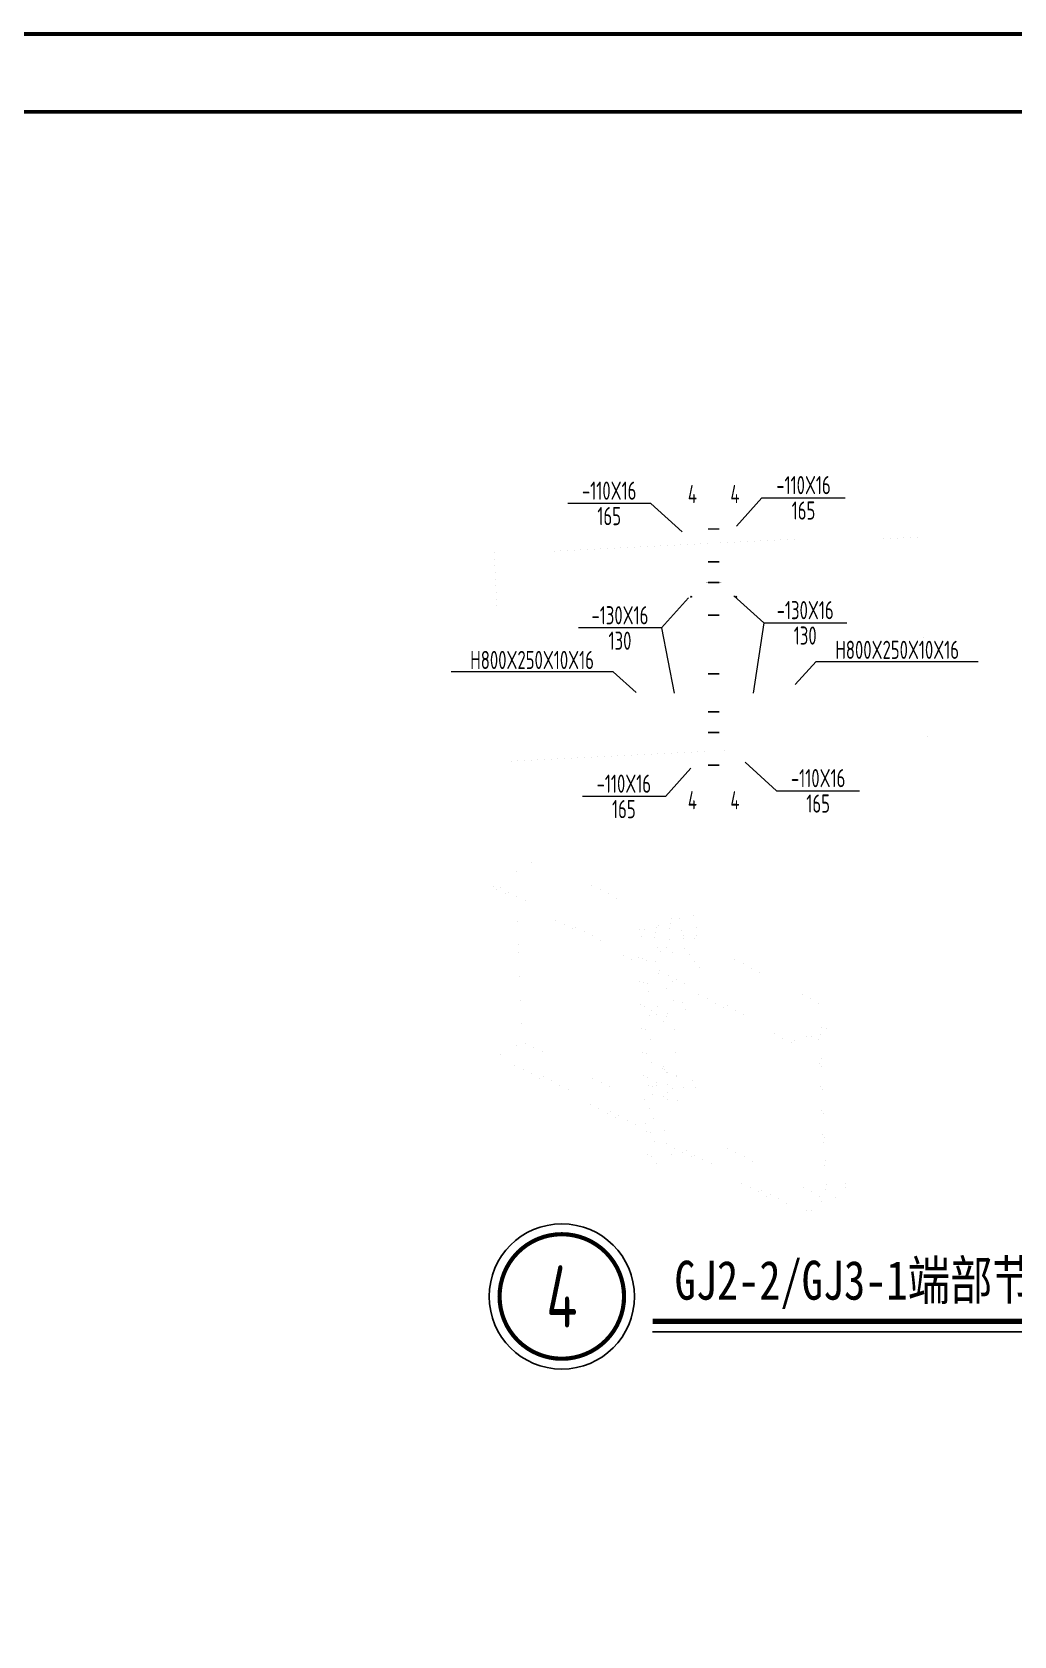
# Model space of a CAD drawing. Extents: x -1201378 to 2367219, y -619313 to 244905.
# Drawn here: x 409393 to 428320, y -400819 to -369915 of the extents above; entities that cross this region are included whole.
import ezdxf
from ezdxf.enums import TextEntityAlignment as Align

# ---------------------------------------------------------------- set-up
doc = ezdxf.new("R2010")
doc.units = 0
doc.header["$LTSCALE"] = 1000
doc.linetypes.add('线型2', pattern=[2.5, 1.5, -1])
doc.layers.get('0').update_dxf_attribs({"linetype": 'CONTINUOUS'})
doc.layers.get('Defpoints').update_dxf_attribs({"linetype": 'CONTINUOUS'})
doc.layers.add('0-cxFrame', color=155, linetype='CONTINUOUS')
doc.layers.add('S-TEXT', color=21, linetype='CONTINUOUS')
for name, color, linetype, lineweight in [('0-cxText', 131, 'CONTINUOUS', 25), ('THIN', 7, 'CONTINUOUS', 0), ('剖面标注', 9, 'CONTINUOUS', 18), ('字符标注', 9, 'CONTINUOUS', 18), ('梁_主零件_实线', 141, 'CONTINUOUS', 18), ('梁_零件_实线', 3, 'CONTINUOUS', 18), ('螺栓组-普通_实线', 7, 'CONTINUOUS', 18), ('钢板标注', 9, 'CONTINUOUS', 18), ('钢框架轴线', 9, 'CONTINUOUS', 18)]:
    doc.layers.add(name, color=color, linetype=linetype, lineweight=lineweight)
doc.styles.add('cx_tuming', font='simhei.ttf')
doc.styles.add('cx_tuqian1', font='')
doc.styles.add('FromPkpm', font='Pkpmeng', dxfattribs={"width": 0.7, "bigfont": 'Pkpmchn'})
doc.styles.add('TSSD_Num', font='tssdeng.shx', dxfattribs={"width": 0.7, "bigfont": 'Hztxt.shx'})
doc.styles.add('黑体', font='simhei.ttf', dxfattribs={"width": 0.8})
doc.styles.get('cx_tuqian1').set_extended_font_data('SimSun')

# ---------------------------------------------------------------- blocks, each defined once
blk = doc.blocks.new('ts_idx2')
at = {"layer": 'THIN', "color": 0, "linetype": 'ByBlock', "lineweight": -2, "const_width": 0.0333}
blk.add_lwpolyline([(-0.5, 0, 1), (0.5, 0, 1)], format="xyb", close=True, dxfattribs=at)
at = {"layer": 'THIN', "color": 0, "linetype": 'ByBlock', "lineweight": -2}
blk.add_circle((0, 0), 0.583, dxfattribs=at)
at = {"layer": 'THIN', "color": 0, "linetype": 'ByBlock', "lineweight": -2, "style": 'TSSD_Num', "width": 0.7}
blk.add_attdef('A', text='', height=0.5, dxfattribs=at).set_placement((0, 0), align=Align.MIDDLE_CENTER)
blk = doc.blocks.new('TK22.A0 L(Dragon)')
at = {"layer": '0-cxFrame', "color": 7, "const_width": 0.5}
blk.add_lwpolyline([(0, 0), (-1486, 0), (-1486, 841), (0, 841)], close=True, dxfattribs=at)
at = {"layer": '0-cxFrame', "const_width": 0.5}
blk.add_lwpolyline([(-80, 10), (-1466, 10), (-1466, 831), (-80, 831)], close=True, dxfattribs=at)
at = {"style": '黑体', "flags": 4}
blk.add_attdef('图幅', text='', height=3.3, dxfattribs=at).set_placement((-40, 3), align=Align.RIGHT)
at = {"layer": '0-cxText', "flags": 4}
for tag, height, style, p in [('建设单位', 3.5, 'cx_tuming', (-45, 240)), ('项目名称', 3.5, 'cx_tuming', (-45, 210)), ('子项名称', 3.5, 'cx_tuming', (-45, 180)), ('工程编号', 3.3, 'cx_tuqian1', (-35, 165)), ('图名1', 3.5, 'cx_tuming', (-45, 87)), ('图名2', 3.5, 'cx_tuming', (-45, 79)), ('图名3', 3.5, 'cx_tuming', (-45, 71)), ('出图日期', 3.3, 'cx_tuqian1', (-39, 60)), ('专业', 3.3, 'cx_tuqian1', (-55, 52)), ('图号', 3.3, 'cx_tuqian1', (-55, 44)), ('版次', 3.3, 'cx_tuqian1', (-20, 44))]:
    blk.add_attdef(tag, text='', height=height, dxfattribs=dict(at, style=style)).set_placement(p, align=Align.MIDDLE)
at = {"layer": 'Defpoints', "color": 6, "flags": 4}
for tag, height, style, p in [('tufu', 3.3, '黑体', (-12, 12)), ('dwfname', 4, 'cx_tuqian1', (-80, 3))]:
    blk.add_attdef(tag, text='', height=height, dxfattribs=dict(at, style=style)).set_placement(p, align=Align.RIGHT)

msp = doc.modelspace()

# ---------------------------------------------------------------- hatches: boundary and pattern name
at = {"layer": '钢板标注'}
h = msp.add_hatch(color=256, dxfattribs=at)
edge = h.paths.add_edge_path()
edge.add_arc((422097, -380795.8), 10, 0, 360)
h = msp.add_hatch(color=256, dxfattribs=at)
edge = h.paths.add_edge_path()
edge.add_arc((422967, -380795.8), 10, 0, 360)

# ---------------------------------------------------------------- linework, layer by layer
at = {"layer": 'S-TEXT', "const_width": 100}
msp.add_lwpolyline([(421353.3, -394757.2), (429890, -394757.2)], dxfattribs=at)
at = {"layer": 'S-TEXT'}
msp.add_lwpolyline([(421353.3, -394957.2), (429890, -394957.2)], dxfattribs=at)
at = {"layer": '剖面标注', "ltscale": 100}
for points in [[(422422, -378615.8, 0.019, 0.019, 0), (422422, -379015.8, 0.019, 0.019, 0)], [(422642, -378615.8, 0.019, 0.019, 0), (422642, -379015.8, 0.019, 0.019, 0)], [(422422, -384915.8, 0.019, 0.019, 0), (422422, -384515.8, 0.019, 0.019, 0)], [(422642, -384915.8, 0.019, 0.019, 0), (422642, -384515.8, 0.019, 0.019, 0)]]:
    msp.add_lwpolyline(points, format="xyseb", dxfattribs=at)
at = {"layer": '字符标注', "ltscale": 100}
for points in [[(421038.9, -382641.5), (420593.9, -382238.9), (417470.2, -382239)], [(424105, -382488.1), (424507.6, -382043.2), (427631.3, -382043.2)]]:
    msp.add_lwpolyline(points, dxfattribs=at)
at = {"layer": '梁_主零件_实线', "ltscale": 100, "const_width": 0.1}
for points in [[(422422, -379768.8), (418302.2, -379974.8)], [(426561.9, -379561.8), (422642, -379757.8)], [(422642, -379837.9), (426565.9, -379641.7)], [(418306.2, -380054.7), (422422, -379848.9)], [(426757.7, -383476.9), (422642, -383682.7)], [(422422, -383693.7), (418498, -383889.9)], [(418502, -383969.8), (422422, -383773.8)], [(422642, -383762.8), (426761.7, -383556.8)]]:
    msp.add_lwpolyline(points, dxfattribs=at)
at = {"layer": '梁_主零件_实线', "ltscale": 100}
for points in [[(422422, -379765.8, 0.1, 0.1, 0), (422422, -380795.8, 0.1, 0.1, 0)], [(422642, -380795.8, 0.1, 0.1, 0), (422642, -379765.8, 0.1, 0.1, 0)], [(422422, -380875.8, 0.1, 0.1, 0), (422422, -383765.8, 0.1, 0.1, 0)], [(422642, -383765.8, 0.1, 0.1, 0), (422642, -380875.8, 0.1, 0.1, 0)], [(418285.8, -386336.4, 0.1, 0.1, 0), (419169.7, -385826.1, 0.1, 0.1, 0)], [(419169.7, -385826.1, 0.1, 0.1, 0), (421582.9, -387080.1, 0.1, 0.1, 0)], [(421091.3, -387794.2, 0.1, 0.1, 0), (418285.8, -386336.4, 0.1, 0.1, 0)], [(418288.6, -386403.3, 0.1, 0.1, 0), (418285.8, -386336.4, 0.1, 0.1, 0)], [(418288.6, -386403.3, 0.1, 0.1, 0), (421094.2, -387861.1, 0.1, 0.1, 0)], [(418848.5, -389368.1, 0.1, 0.1, 0), (418733, -386634.2, 0.1, 0.1, 0)], [(421990, -387486.5, 0.1, 0.1, 0), (422167.6, -387383.9, 0.1, 0.1, 0)], [(422167.6, -387383.9, 0.1, 0.1, 0), (425010.2, -388860.9, 0.1, 0.1, 0)], [(421283.7, -387894.2, 0.1, 0.1, 0), (421732.8, -387634.9, 0.1, 0.1, 0)], [(424126.3, -389371.2, 0.1, 0.1, 0), (421283.7, -387894.2, 0.1, 0.1, 0)], [(421286.6, -387961.1, 0.1, 0.1, 0), (421283.7, -387894.2, 0.1, 0.1, 0)], [(421286.6, -387961.1, 0.1, 0.1, 0), (424129.1, -389438.1, 0.1, 0.1, 0)], [(421747.3, -388580.2, 0.1, 0.1, 0), (421730.9, -388192, 0.1, 0.1, 0)], [(421846.4, -390925.8, 0.1, 0.1, 0), (421757.8, -388828.7, 0.1, 0.1, 0)], [(425010.2, -388860.9, 0.1, 0.1, 0), (424126.3, -389371.2, 0.1, 0.1, 0)], [(424129.1, -389438.1, 0.1, 0.1, 0), (425013, -388927.8, 0.1, 0.1, 0)], [(425013, -388927.8, 0.1, 0.1, 0), (425010.2, -388860.9, 0.1, 0.1, 0)], [(418424.2, -389613, 0.1, 0.1, 0), (418848.5, -389368.1, 0.1, 0.1, 0)], [(421209.7, -390595, 0.1, 0.1, 0), (418848.5, -389368.1, 0.1, 0.1, 0)], [(424129.1, -389438.1, 0.1, 0.1, 0), (424126.3, -389371.2, 0.1, 0.1, 0)], [(424553.4, -389193.2, 0.1, 0.1, 0), (424689, -392402.9, 0.1, 0.1, 0)], [(424724.3, -392382.5, 0.1, 0.1, 0), (424588.7, -389172.7, 0.1, 0.1, 0)], [(418427.1, -389679.9, 0.1, 0.1, 0), (418424.2, -389613, 0.1, 0.1, 0)], [(421229.8, -391070.8, 0.1, 0.1, 0), (418424.2, -389613, 0.1, 0.1, 0)], [(418427.1, -389679.9, 0.1, 0.1, 0), (421232.6, -391137.7, 0.1, 0.1, 0)], [(421422.2, -391170.8, 0.1, 0.1, 0), (421846.4, -390925.8, 0.1, 0.1, 0)], [(424689, -392402.9, 0.1, 0.1, 0), (421846.4, -390925.8, 0.1, 0.1, 0)], [(424264.7, -392647.8, 0.1, 0.1, 0), (421422.2, -391170.8, 0.1, 0.1, 0)], [(421425, -391237.7, 0.1, 0.1, 0), (421422.2, -391170.8, 0.1, 0.1, 0)], [(421425, -391237.7, 0.1, 0.1, 0), (424267.5, -392714.7, 0.1, 0.1, 0)], [(425148.6, -392137.5, 0.1, 0.1, 0), (424264.7, -392647.8, 0.1, 0.1, 0)], [(424704.2, -391906.6, 0.1, 0.1, 0), (425148.6, -392137.5, 0.1, 0.1, 0)], [(425151.4, -392204.4, 0.1, 0.1, 0), (425148.6, -392137.5, 0.1, 0.1, 0)], [(424267.5, -392714.7, 0.1, 0.1, 0), (425151.4, -392204.4, 0.1, 0.1, 0)], [(424267.5, -392714.7, 0.1, 0.1, 0), (424264.7, -392647.8, 0.1, 0.1, 0)]]:
    msp.add_lwpolyline(points, format="xyseb", dxfattribs=at)
at = {"layer": '梁_主零件_实线', "linetype": '线型2', "ltscale": 100}
for points in [[(422422, -380875.8, 0.1, 0.1, 0), (422422, -380795.8, 0.1, 0.1, 0)], [(422642, -380875.8, 0.1, 0.1, 0), (422642, -380795.8, 0.1, 0.1, 0)]]:
    msp.add_lwpolyline(points, format="xyseb", dxfattribs=at)
at = {"layer": '梁_零件_实线', "ltscale": 100, "const_width": 0.1}
for points in [[(422422, -379215.8), (421525.2, -379813.7)], [(422642, -379215.8), (423398.3, -379720)], [(422313.6, -379774.2), (422422, -379665.8)], [(422729.6, -379753.4), (422642, -379665.8)], [(422422, -384315.8), (421665.7, -383811.6)], [(422334.3, -383778.2), (422422, -383865.8)], [(422642, -384315.8), (423538.8, -383718)], [(422750.4, -383757.4), (422642, -383865.8)]]:
    msp.add_lwpolyline(points, dxfattribs=at)
at = {"layer": '梁_零件_实线', "ltscale": 100}
for points in [[(422422, -384315.8, 0.1, 0.1, 0), (422422, -379215.8, 0.1, 0.1, 0)], [(422642, -379215.8, 0.1, 0.1, 0), (422422, -379215.8, 0.1, 0.1, 0)], [(422532, -379215.8, 0.1, 0.1, 0), (422532, -384315.8, 0.1, 0.1, 0)], [(422642, -384315.8, 0.1, 0.1, 0), (422642, -379215.8, 0.1, 0.1, 0)], [(421772, -380795.8, 0.1, 0.1, 0), (422422, -380795.8, 0.1, 0.1, 0)], [(421772, -380875.8, 0.1, 0.1, 0), (421772, -380795.8, 0.1, 0.1, 0)], [(422422, -380875.8, 0.1, 0.1, 0), (421772, -380875.8, 0.1, 0.1, 0)], [(422642, -380795.8, 0.1, 0.1, 0), (423292, -380795.8, 0.1, 0.1, 0)], [(423292, -380875.8, 0.1, 0.1, 0), (422642, -380875.8, 0.1, 0.1, 0)], [(423292, -380875.8, 0.1, 0.1, 0), (423292, -380795.8, 0.1, 0.1, 0)], [(422422, -382655.8, 0.1, 0.1, 0), (421772, -382655.8, 0.1, 0.1, 0)], [(421772, -382655.8, 0.1, 0.1, 0), (421772, -382735.8, 0.1, 0.1, 0)], [(421772, -382735.8, 0.1, 0.1, 0), (422422, -382735.8, 0.1, 0.1, 0)], [(423292, -382655.8, 0.1, 0.1, 0), (422642, -382655.8, 0.1, 0.1, 0)], [(422642, -382735.8, 0.1, 0.1, 0), (423292, -382735.8, 0.1, 0.1, 0)], [(423292, -382655.8, 0.1, 0.1, 0), (423292, -382735.8, 0.1, 0.1, 0)], [(422642, -384315.8, 0.1, 0.1, 0), (422422, -384315.8, 0.1, 0.1, 0)], [(421073.6, -387374.2, 0.1, 0.1, 0), (422028.2, -386823, 0.1, 0.1, 0)], [(422105.9, -386863.4, 0.1, 0.1, 0), (421151.3, -387414.5, 0.1, 0.1, 0)], [(421229, -387454.9, 0.1, 0.1, 0), (422183.6, -386903.7, 0.1, 0.1, 0)], [(422183.6, -386903.7, 0.1, 0.1, 0), (422028.2, -386823, 0.1, 0.1, 0)], [(422183.6, -386903.7, 0.1, 0.1, 0), (422204.6, -387403.1, 0.1, 0.1, 0)], [(421522.6, -387114.9, 0.1, 0.1, 0), (420959.4, -387271.9, 0.1, 0.1, 0)], [(421016, -387239.2, 0.1, 0.1, 0), (421579.2, -387082.3, 0.1, 0.1, 0)], [(421693.9, -387571.8, 0.1, 0.1, 0), (421678, -387195.6, 0.1, 0.1, 0)], [(421678, -387195.6, 0.1, 0.1, 0), (422280, -387958.1, 0.1, 0.1, 0)], [(422336.6, -387925.5, 0.1, 0.1, 0), (421734.5, -387163, 0.1, 0.1, 0)], [(421016, -387239.2, 0.1, 0.1, 0), (420959.4, -387271.9, 0.1, 0.1, 0)], [(420959.4, -387271.9, 0.1, 0.1, 0), (421112.7, -387351.6, 0.1, 0.1, 0)], [(421253.7, -391637.1, 0.1, 0.1, 0), (421073.6, -387374.2, 0.1, 0.1, 0)], [(421229, -387454.9, 0.1, 0.1, 0), (421073.6, -387374.2, 0.1, 0.1, 0)], [(421151.3, -387414.5, 0.1, 0.1, 0), (421331.4, -391677.4, 0.1, 0.1, 0)], [(421409, -391717.8, 0.1, 0.1, 0), (421229, -387454.9, 0.1, 0.1, 0)], [(421768, -387692.1, 0.1, 0.1, 0), (421693.9, -387571.8, 0.1, 0.1, 0)], [(422280, -387958.1, 0.1, 0.1, 0), (421768, -387692.1, 0.1, 0.1, 0)], [(422336.6, -387925.5, 0.1, 0.1, 0), (422280, -387958.1, 0.1, 0.1, 0)], [(421284.7, -388775.5, 0.1, 0.1, 0), (421638.3, -388571.4, 0.1, 0.1, 0)], [(422203.4, -388748.7, 0.1, 0.1, 0), (421284.7, -388775.5, 0.1, 0.1, 0)], [(421638.3, -388571.4, 0.1, 0.1, 0), (421903.3, -388592.8, 0.1, 0.1, 0)], [(421903.3, -388592.8, 0.1, 0.1, 0), (422203.4, -388748.7, 0.1, 0.1, 0)], [(422206.2, -388815.6, 0.1, 0.1, 0), (422203.4, -388748.7, 0.1, 0.1, 0)], [(421287.6, -388842.4, 0.1, 0.1, 0), (422206.2, -388815.6, 0.1, 0.1, 0)], [(421343.3, -390208.9, 0.1, 0.1, 0), (421696.8, -390004.8, 0.1, 0.1, 0)], [(421696.8, -390004.8, 0.1, 0.1, 0), (421961.8, -390026.1, 0.1, 0.1, 0)], [(422261.9, -390182, 0.1, 0.1, 0), (421343.3, -390208.9, 0.1, 0.1, 0)], [(421346.1, -390275.8, 0.1, 0.1, 0), (422264.8, -390248.9, 0.1, 0.1, 0)], [(421961.8, -390026.1, 0.1, 0.1, 0), (422261.9, -390182, 0.1, 0.1, 0)], [(422264.8, -390248.9, 0.1, 0.1, 0), (422261.9, -390182, 0.1, 0.1, 0)], [(421854.3, -391460.7, 0.1, 0.1, 0), (421409, -391717.8, 0.1, 0.1, 0)], [(421409, -391717.8, 0.1, 0.1, 0), (421253.7, -391637.1, 0.1, 0.1, 0)]]:
    msp.add_lwpolyline(points, format="xyseb", dxfattribs=at)
at = {"layer": '梁_零件_实线', "linetype": '线型2', "ltscale": 100}
for points in [[(422197, -380875.8, 0.1, 0.1, 0), (422197, -380795.8, 0.1, 0.1, 0)], [(422867, -380875.8, 0.1, 0.1, 0), (422867, -380795.8, 0.1, 0.1, 0)], [(422197, -382655.8, 0.1, 0.1, 0), (422197, -382735.8, 0.1, 0.1, 0)], [(422867, -382655.8, 0.1, 0.1, 0), (422867, -382735.8, 0.1, 0.1, 0)]]:
    msp.add_lwpolyline(points, format="xyseb", dxfattribs=at)
at = {"layer": '螺栓组-普通_实线', "ltscale": 100}
for points in [[(422382, -379490.8, 0.1, 0.1, 0), (422682, -379490.8, 0.1, 0.1, 0)], [(422382, -379490.8, 0.1, 0.1, 0), (422682, -379490.8, 0.1, 0.1, 0)], [(422382, -380120.8, 0.1, 0.1, 0), (422682, -380120.8, 0.1, 0.1, 0)], [(422382, -380120.8, 0.1, 0.1, 0), (422682, -380120.8, 0.1, 0.1, 0)], [(422382, -380520.8, 0.1, 0.1, 0), (422682, -380520.8, 0.1, 0.1, 0)], [(422382, -380520.8, 0.1, 0.1, 0), (422682, -380520.8, 0.1, 0.1, 0)], [(422382, -381150.8, 0.1, 0.1, 0), (422682, -381150.8, 0.1, 0.1, 0)], [(422382, -381150.8, 0.1, 0.1, 0), (422682, -381150.8, 0.1, 0.1, 0)], [(422382, -382280.8, 0.1, 0.1, 0), (422682, -382280.8, 0.1, 0.1, 0)], [(422382, -382280.8, 0.1, 0.1, 0), (422682, -382280.8, 0.1, 0.1, 0)], [(422382, -383010.8, 0.1, 0.1, 0), (422682, -383010.8, 0.1, 0.1, 0)], [(422382, -383010.8, 0.1, 0.1, 0), (422682, -383010.8, 0.1, 0.1, 0)], [(422382, -383410.8, 0.1, 0.1, 0), (422682, -383410.8, 0.1, 0.1, 0)], [(422382, -383410.8, 0.1, 0.1, 0), (422682, -383410.8, 0.1, 0.1, 0)], [(422382, -384040.8, 0.1, 0.1, 0), (422682, -384040.8, 0.1, 0.1, 0)], [(422382, -384040.8, 0.1, 0.1, 0), (422682, -384040.8, 0.1, 0.1, 0)]]:
    msp.add_lwpolyline(points, format="xyseb", dxfattribs=at)
at = {"layer": '螺栓组-普通_实线', "color": 1, "ltscale": 100}
for points in [[(422422, -379490.8, 30, 30, 0), (422642, -379490.8, 30, 30, 0)], [(422422, -379490.8, 30, 30, 0), (422642, -379490.8, 30, 30, 0)], [(422422, -380120.8, 30, 30, 0), (422642, -380120.8, 30, 30, 0)], [(422422, -380120.8, 30, 30, 0), (422642, -380120.8, 30, 30, 0)], [(422422, -380520.8, 30, 30, 0), (422642, -380520.8, 30, 30, 0)], [(422422, -380520.8, 30, 30, 0), (422642, -380520.8, 30, 30, 0)], [(422422, -381150.8, 30, 30, 0), (422642, -381150.8, 30, 30, 0)], [(422422, -381150.8, 30, 30, 0), (422642, -381150.8, 30, 30, 0)], [(422422, -382280.8, 30, 30, 0), (422642, -382280.8, 30, 30, 0)], [(422422, -382280.8, 30, 30, 0), (422642, -382280.8, 30, 30, 0)], [(422422, -383010.8, 30, 30, 0), (422642, -383010.8, 30, 30, 0)], [(422422, -383010.8, 30, 30, 0), (422642, -383010.8, 30, 30, 0)], [(422422, -383410.8, 30, 30, 0), (422642, -383410.8, 30, 30, 0)], [(422422, -383410.8, 30, 30, 0), (422642, -383410.8, 30, 30, 0)], [(422422, -384040.8, 30, 30, 0), (422642, -384040.8, 30, 30, 0)], [(422422, -384040.8, 30, 30, 0), (422642, -384040.8, 30, 30, 0)], [(421908.4, -387229.1, 0.1, 0.1, 0), (421869.6, -387303.7, 0.1, 0.1, 0)], [(421966.8, -387212.2, 0.1, 0.1, 0), (421908.4, -387229.1, 0.1, 0.1, 0)], [(421908.4, -387229.1, 0.1, 0.1, 0), (421971.9, -387262.2, 0.1, 0.1, 0)], [(421966.8, -387212.2, 0.1, 0.1, 0), (422030.4, -387245.2, 0.1, 0.1, 0)], [(421484.1, -387474.1, 0.1, 0.1, 0), (421445.4, -387548.6, 0.1, 0.1, 0)], [(421542.6, -387457.1, 0.1, 0.1, 0), (421484.1, -387474.1, 0.1, 0.1, 0)], [(421484.1, -387474.1, 0.1, 0.1, 0), (421547.7, -387507.1, 0.1, 0.1, 0)], [(421508.9, -387581.6, 0.1, 0.1, 0), (421547.7, -387507.1, 0.1, 0.1, 0)], [(421542.6, -387457.1, 0.1, 0.1, 0), (421606.1, -387490.1, 0.1, 0.1, 0)], [(421547.7, -387507.1, 0.1, 0.1, 0), (421606.1, -387490.1, 0.1, 0.1, 0)], [(421606.1, -387490.1, 0.1, 0.1, 0), (421625.8, -387547.7, 0.1, 0.1, 0)], [(421869.6, -387303.7, 0.1, 0.1, 0), (421933.2, -387336.7, 0.1, 0.1, 0)], [(421869.6, -387303.7, 0.1, 0.1, 0), (421888.1, -387357.4, 0.1, 0.1, 0)], [(421952.9, -387394.3, 0.1, 0.1, 0), (421892.3, -387362.8, 0.1, 0.1, 0)], [(421933.2, -387336.7, 0.1, 0.1, 0), (421971.9, -387262.2, 0.1, 0.1, 0)], [(421952.9, -387394.3, 0.1, 0.1, 0), (421933.2, -387336.7, 0.1, 0.1, 0)], [(422011.4, -387377.3, 0.1, 0.1, 0), (421952.9, -387394.3, 0.1, 0.1, 0)], [(421971.9, -387262.2, 0.1, 0.1, 0), (422030.4, -387245.2, 0.1, 0.1, 0)], [(422050.1, -387302.8, 0.1, 0.1, 0), (422011.4, -387377.3, 0.1, 0.1, 0)], [(422030.4, -387245.2, 0.1, 0.1, 0), (422050.1, -387302.8, 0.1, 0.1, 0)], [(421445.4, -387548.6, 0.1, 0.1, 0), (421508.9, -387581.6, 0.1, 0.1, 0)], [(421445.4, -387548.6, 0.1, 0.1, 0), (421465.1, -387606.2, 0.1, 0.1, 0)], [(421528.7, -387639.2, 0.1, 0.1, 0), (421465.1, -387606.2, 0.1, 0.1, 0)], [(421528.7, -387639.2, 0.1, 0.1, 0), (421508.9, -387581.6, 0.1, 0.1, 0)], [(421587.1, -387622.3, 0.1, 0.1, 0), (421528.7, -387639.2, 0.1, 0.1, 0)], [(421625.8, -387547.7, 0.1, 0.1, 0), (421587.1, -387622.3, 0.1, 0.1, 0)], [(421475.8, -388059.4, 0.1, 0.1, 0), (421467.6, -388075.2, 0.1, 0.1, 0)], [(421467.6, -388075.2, 0.1, 0.1, 0), (421531.2, -388108.2, 0.1, 0.1, 0)], [(421467.6, -388075.2, 0.1, 0.1, 0), (421487.3, -388132.8, 0.1, 0.1, 0)], [(421550.9, -388165.8, 0.1, 0.1, 0), (421487.3, -388132.8, 0.1, 0.1, 0)], [(421531.2, -388108.2, 0.1, 0.1, 0), (421539.4, -388092.4, 0.1, 0.1, 0)], [(421550.9, -388165.8, 0.1, 0.1, 0), (421531.2, -388108.2, 0.1, 0.1, 0)], [(421609.4, -388148.9, 0.1, 0.1, 0), (421550.9, -388165.8, 0.1, 0.1, 0)], [(421617.6, -388133.1, 0.1, 0.1, 0), (421609.4, -388148.9, 0.1, 0.1, 0)], [(421520.5, -388335, 0.1, 0.1, 0), (421481.8, -388409.6, 0.1, 0.1, 0)], [(421481.8, -388409.6, 0.1, 0.1, 0), (421545.3, -388442.6, 0.1, 0.1, 0)], [(421481.8, -388409.6, 0.1, 0.1, 0), (421501.5, -388467.1, 0.1, 0.1, 0)], [(421578.9, -388318.1, 0.1, 0.1, 0), (421520.5, -388335, 0.1, 0.1, 0)], [(421520.5, -388335, 0.1, 0.1, 0), (421584, -388368, 0.1, 0.1, 0)], [(421545.3, -388442.6, 0.1, 0.1, 0), (421584, -388368, 0.1, 0.1, 0)], [(421565, -388500.2, 0.1, 0.1, 0), (421545.3, -388442.6, 0.1, 0.1, 0)], [(421578.9, -388318.1, 0.1, 0.1, 0), (421642.5, -388351.1, 0.1, 0.1, 0)], [(421584, -388368, 0.1, 0.1, 0), (421642.5, -388351.1, 0.1, 0.1, 0)], [(421662.2, -388408.7, 0.1, 0.1, 0), (421623.5, -388483.2, 0.1, 0.1, 0)], [(421642.5, -388351.1, 0.1, 0.1, 0), (421662.2, -388408.7, 0.1, 0.1, 0)], [(421565, -388500.2, 0.1, 0.1, 0), (421501.5, -388467.1, 0.1, 0.1, 0)], [(421623.5, -388483.2, 0.1, 0.1, 0), (421565, -388500.2, 0.1, 0.1, 0)], [(421542.7, -388861.6, 0.1, 0.1, 0), (421504, -388936.2, 0.1, 0.1, 0)], [(421504, -388936.2, 0.1, 0.1, 0), (421567.6, -388969.2, 0.1, 0.1, 0)], [(421504, -388936.2, 0.1, 0.1, 0), (421523.7, -388993.7, 0.1, 0.1, 0)], [(421587.3, -389026.8, 0.1, 0.1, 0), (421523.7, -388993.7, 0.1, 0.1, 0)], [(421601.2, -388844.7, 0.1, 0.1, 0), (421542.7, -388861.6, 0.1, 0.1, 0)], [(421542.7, -388861.6, 0.1, 0.1, 0), (421606.3, -388894.6, 0.1, 0.1, 0)], [(421567.6, -388969.2, 0.1, 0.1, 0), (421606.3, -388894.6, 0.1, 0.1, 0)], [(421587.3, -389026.8, 0.1, 0.1, 0), (421567.6, -388969.2, 0.1, 0.1, 0)], [(421645.7, -389009.8, 0.1, 0.1, 0), (421587.3, -389026.8, 0.1, 0.1, 0)], [(421601.2, -388844.7, 0.1, 0.1, 0), (421664.7, -388877.7, 0.1, 0.1, 0)], [(421606.3, -388894.6, 0.1, 0.1, 0), (421664.7, -388877.7, 0.1, 0.1, 0)], [(421684.5, -388935.3, 0.1, 0.1, 0), (421645.7, -389009.8, 0.1, 0.1, 0)], [(421664.7, -388877.7, 0.1, 0.1, 0), (421684.5, -388935.3, 0.1, 0.1, 0)], [(421582.6, -389806.1, 0.1, 0.1, 0), (421543.9, -389880.7, 0.1, 0.1, 0)], [(421543.9, -389880.7, 0.1, 0.1, 0), (421607.5, -389913.7, 0.1, 0.1, 0)], [(421543.9, -389880.7, 0.1, 0.1, 0), (421563.6, -389938.3, 0.1, 0.1, 0)], [(421627.2, -389971.3, 0.1, 0.1, 0), (421563.6, -389938.3, 0.1, 0.1, 0)], [(421641.1, -389789.2, 0.1, 0.1, 0), (421582.6, -389806.1, 0.1, 0.1, 0)], [(421582.6, -389806.1, 0.1, 0.1, 0), (421646.2, -389839.2, 0.1, 0.1, 0)], [(421607.5, -389913.7, 0.1, 0.1, 0), (421646.2, -389839.2, 0.1, 0.1, 0)], [(421627.2, -389971.3, 0.1, 0.1, 0), (421607.5, -389913.7, 0.1, 0.1, 0)], [(421685.6, -389954.3, 0.1, 0.1, 0), (421627.2, -389971.3, 0.1, 0.1, 0)], [(421641.1, -389789.2, 0.1, 0.1, 0), (421704.6, -389822.2, 0.1, 0.1, 0)], [(421646.2, -389839.2, 0.1, 0.1, 0), (421704.6, -389822.2, 0.1, 0.1, 0)], [(421724.4, -389879.8, 0.1, 0.1, 0), (421685.6, -389954.3, 0.1, 0.1, 0)], [(421704.6, -389822.2, 0.1, 0.1, 0), (421724.4, -389879.8, 0.1, 0.1, 0)], [(421651.1, -390308.4, 0.1, 0.1, 0), (421592.7, -390325.4, 0.1, 0.1, 0)], [(421651.1, -390308.4, 0.1, 0.1, 0), (421714.7, -390341.4, 0.1, 0.1, 0)], [(421592.7, -390325.4, 0.1, 0.1, 0), (421554, -390399.9, 0.1, 0.1, 0)], [(421554, -390399.9, 0.1, 0.1, 0), (421617.5, -390432.9, 0.1, 0.1, 0)], [(421554, -390399.9, 0.1, 0.1, 0), (421573.7, -390457.5, 0.1, 0.1, 0)], [(421637.2, -390490.5, 0.1, 0.1, 0), (421573.7, -390457.5, 0.1, 0.1, 0)], [(421592.7, -390325.4, 0.1, 0.1, 0), (421656.3, -390358.4, 0.1, 0.1, 0)], [(421617.5, -390432.9, 0.1, 0.1, 0), (421656.3, -390358.4, 0.1, 0.1, 0)], [(421637.2, -390490.5, 0.1, 0.1, 0), (421617.5, -390432.9, 0.1, 0.1, 0)], [(421695.7, -390473.5, 0.1, 0.1, 0), (421637.2, -390490.5, 0.1, 0.1, 0)], [(421656.3, -390358.4, 0.1, 0.1, 0), (421714.7, -390341.4, 0.1, 0.1, 0)], [(421734.4, -390399, 0.1, 0.1, 0), (421695.7, -390473.5, 0.1, 0.1, 0)], [(421714.7, -390341.4, 0.1, 0.1, 0), (421734.4, -390399, 0.1, 0.1, 0)], [(421622.5, -390750.7, 0.1, 0.1, 0), (421583.8, -390825.2, 0.1, 0.1, 0)], [(421583.8, -390825.2, 0.1, 0.1, 0), (421647.4, -390858.2, 0.1, 0.1, 0)], [(421583.8, -390825.2, 0.1, 0.1, 0), (421603.5, -390882.8, 0.1, 0.1, 0)], [(421667.1, -390915.8, 0.1, 0.1, 0), (421603.5, -390882.8, 0.1, 0.1, 0)], [(421681, -390733.7, 0.1, 0.1, 0), (421622.5, -390750.7, 0.1, 0.1, 0)], [(421622.5, -390750.7, 0.1, 0.1, 0), (421686.1, -390783.7, 0.1, 0.1, 0)], [(421647.4, -390858.2, 0.1, 0.1, 0), (421686.1, -390783.7, 0.1, 0.1, 0)], [(421667.1, -390915.8, 0.1, 0.1, 0), (421647.4, -390858.2, 0.1, 0.1, 0)], [(421725.5, -390898.8, 0.1, 0.1, 0), (421667.1, -390915.8, 0.1, 0.1, 0)], [(421681, -390733.7, 0.1, 0.1, 0), (421744.5, -390766.7, 0.1, 0.1, 0)], [(421686.1, -390783.7, 0.1, 0.1, 0), (421744.5, -390766.7, 0.1, 0.1, 0)], [(421764.3, -390824.3, 0.1, 0.1, 0), (421725.5, -390898.8, 0.1, 0.1, 0)], [(421744.5, -390766.7, 0.1, 0.1, 0), (421764.3, -390824.3, 0.1, 0.1, 0)], [(421614.3, -391336, 0.1, 0.1, 0), (421606.1, -391351.8, 0.1, 0.1, 0)], [(421606.1, -391351.8, 0.1, 0.1, 0), (421669.6, -391384.8, 0.1, 0.1, 0)], [(421606.1, -391351.8, 0.1, 0.1, 0), (421625.8, -391409.4, 0.1, 0.1, 0)], [(421689.3, -391442.4, 0.1, 0.1, 0), (421625.8, -391409.4, 0.1, 0.1, 0)], [(421669.6, -391384.8, 0.1, 0.1, 0), (421677.8, -391369, 0.1, 0.1, 0)], [(421689.3, -391442.4, 0.1, 0.1, 0), (421669.6, -391384.8, 0.1, 0.1, 0)], [(421747.8, -391425.4, 0.1, 0.1, 0), (421689.3, -391442.4, 0.1, 0.1, 0)], [(421756, -391409.7, 0.1, 0.1, 0), (421747.8, -391425.4, 0.1, 0.1, 0)]]:
    msp.add_lwpolyline(points, format="xyseb", dxfattribs=at)
at = {"layer": '钢板标注', "ltscale": 100}
for p, q in [((423496.4, -381298.6), (423292, -382655.8)), ((421525.8, -381397.2), (421772, -382655.8))]:
    msp.add_line(p, q, dxfattribs=at)
for points in [[(421926, -379546.5), (421318.1, -378996.4), (419718.1, -378996.5)], [(422970.1, -379434.5), (423463.5, -378889.1), (425063.5, -378889.1)], [(422049.1, -380818.7), (421525.8, -381397.2), (419925.8, -381397.2)], [(422918, -380775.3), (423496.4, -381298.6), (425096.4, -381298.6)], [(422093.9, -384097.1), (421600.5, -384642.5), (420000.5, -384642.5)], [(423137.9, -383985.2), (423745.9, -384535.2), (425345.9, -384535.2)]]:
    msp.add_lwpolyline(points, dxfattribs=at)
for centre in [(422097, -380795.8), (422967, -380795.8)]:
    msp.add_circle(centre, 10, dxfattribs=at)
at = {"layer": '钢框架轴线', "ltscale": 100}
for points in [[(426655.3, -381429.4, 0.1, 0.1, 0), (426556.9, -379461.9, 0.1, 0.1, 0)], [(418395.6, -381842.5, 0.1, 0.1, 0), (418297.3, -379875, 0.1, 0.1, 0)], [(426445.3, -381635.2, 0.1, 0.1, 0), (426878.3, -381483.4, 0.1, 0.1, 0)], [(426668.3, -381689.1, 0.1, 0.1, 0), (426445.3, -381635.2, 0.1, 0.1, 0)], [(426878.3, -381483.4, 0.1, 0.1, 0), (426655.3, -381429.4, 0.1, 0.1, 0)], [(418185.7, -382048.2, 0.1, 0.1, 0), (418618.6, -381896.4, 0.1, 0.1, 0)], [(418618.6, -381896.4, 0.1, 0.1, 0), (418395.6, -381842.5, 0.1, 0.1, 0)], [(426766.7, -383656.7, 0.1, 0.1, 0), (426668.3, -381689.1, 0.1, 0.1, 0)], [(418408.6, -382102.2, 0.1, 0.1, 0), (418185.7, -382048.2, 0.1, 0.1, 0)], [(418507, -384069.7, 0.1, 0.1, 0), (418408.6, -382102.2, 0.1, 0.1, 0)]]:
    msp.add_lwpolyline(points, format="xyseb", dxfattribs=at)

# ---------------------------------------------------------------- block references
at = {"layer": '0-cxFrame', "xscale": 150, "yscale": 150, "zscale": 150}
msp.add_blockref('TK22.A0 L(Dragon)', (535008.3, -496102.2), dxfattribs=at)
at = {"layer": 'S-TEXT'}
ref = msp.add_blockref('ts_idx2', (419604.7, -394278.3), dxfattribs=dict(at, xscale=2400, yscale=2400, zscale=2400))
ref.add_attrib('1', '4', dxfattribs={"layer": 'THIN', "height": 1200, "style": 'TSSD_Num', "width": 0.7}).set_placement((419604.7, -394278.3), align=Align.MIDDLE_CENTER)

# ---------------------------------------------------------------- texts
at = {"layer": 'S-TEXT', "style": '黑体', "width": 0.8}
msp.add_text('GJ2-2/GJ3-1端部节点', height=750, dxfattribs=at).set_placement((425661.1, -394565.1), align=Align.BOTTOM_CENTER)
at = {"layer": '剖面标注', "style": 'FromPkpm', "width": 0.7}
for p in [(422122, -378815.8), (422942, -378815.8), (422122, -384715.8), (422942, -384715.8)]:
    msp.add_text('4', height=350, rotation=359.99951, dxfattribs=at).set_placement(p, align=Align.MIDDLE_CENTER)
at = {"layer": '字符标注', "style": 'FromPkpm', "width": 0.7}
for p in [(426069.4, -381993.2), (419032.1, -382188.9)]:
    msp.add_text('H800X250X10X16', height=350, rotation=0.00051, dxfattribs=at).set_placement(p, align=Align.CENTER)
at = {"layer": '钢板标注', "style": 'FromPkpm', "width": 0.7}
for s, p in [('-110X16', (420518.1, -378926.4)), ('-110X16', (424263.5, -378819.1)), ('-130X16', (420725.8, -381327.2)), ('-130X16', (424296.4, -381228.6)), ('-110X16', (424545.9, -384465.2)), ('-110X16', (420800.5, -384572.5))]:
    msp.add_text(s, height=350, rotation=0.00051, dxfattribs=at).set_placement(p, align=Align.CENTER)
for s, p in [('165', (420518.1, -379066.4)), ('165', (424263.5, -378959.1)), ('130', (420725.8, -381467.2)), ('130', (424296.4, -381368.6)), ('165', (420800.5, -384712.5)), ('165', (424545.9, -384605.2))]:
    msp.add_text(s, height=350, rotation=0.00051, dxfattribs=at).set_placement(p, align=Align.TOP_CENTER)

doc.saveas('drawing.dxf')
